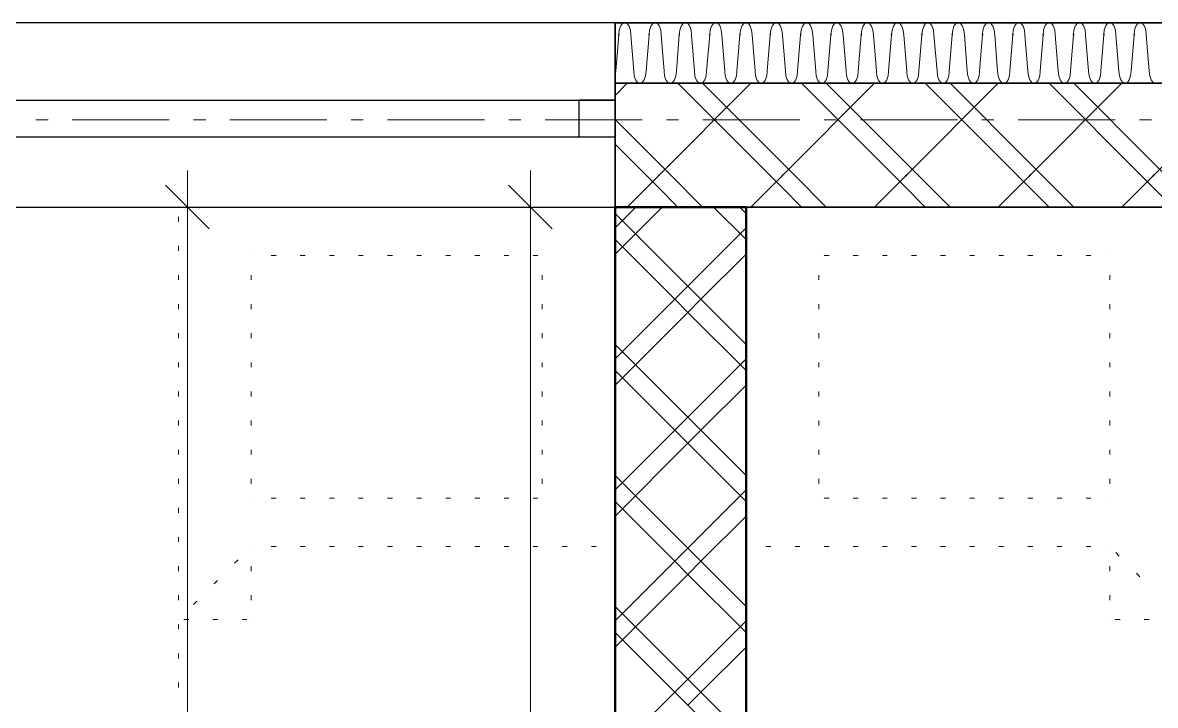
# Model space of a CAD drawing. Header units: millimetres. Extents: x 0 to 594, y 0 to 420.
# Drawn here: x 484.32 to 508.26, y 329.67 to 344.09 of the extents above; entities that cross this region are included whole.
import ezdxf

# ---------------------------------------------------------------- set-up
doc = ezdxf.new("R2010")
doc.units = ezdxf.units.MM
doc.header["$LTSCALE"] = 8
for name, color, linetype in [('PDF_Koty delkove', 7, 'Continuous'), ('PDF_Nabytek', 7, 'Continuous'), ('PDF_Okna', 7, 'Continuous'), ('PDF_Osy hlavni', 7, 'Continuous'), ('PDF_Steny akusticke', 7, 'Continuous'), ('PDF_Steny sendvic', 7, 'Continuous')]:
    doc.layers.add(name, color=color, linetype=linetype)

msp = doc.modelspace()

# ---------------------------------------------------------------- linework, layer by layer
at = {"layer": 'PDF_Koty delkove', "lineweight": 18}
for points in [[(487.803, 340.194), (487.803, 340.963)], [(495.052, 340.963), (495.052, 340.194), (495.052, 284.538), (495.052, 281.77), (495.052, 260.604), (495.052, 258.451), (495.052, 257.683)], [(488.264, 339.733), (487.341, 340.656)], [(495.514, 339.733), (494.591, 340.656)], [(488.571, 340.194), (487.803, 340.194), (487.034, 340.194)], [(487.803, 253.839), (487.803, 258.451), (487.803, 260.604), (487.803, 283.051), (487.803, 284.537), (487.803, 298.375), (487.803, 340.194)], [(495.821, 340.194), (495.052, 340.194), (494.284, 340.194)]]:
    msp.add_lwpolyline(points, dxfattribs=at)
at = {"layer": 'PDF_Nabytek', "lineweight": 13}
for points in [[(487.615, 340.194), (487.615, 340.194)], [(487.615, 340.194), (487.615, 340.194)], [(487.831, 340.194), (487.729, 340.194)], [(488.446, 340.194), (488.344, 340.194)], [(489.061, 340.194), (488.959, 340.194)], [(489.676, 340.194), (489.574, 340.194)], [(490.291, 340.194), (490.189, 340.194)], [(490.906, 340.194), (490.804, 340.194)], [(491.521, 340.194), (491.419, 340.194)], [(492.136, 340.194), (492.034, 340.194)], [(492.751, 340.194), (492.649, 340.194)], [(493.366, 340.194), (493.264, 340.194)], [(493.981, 340.194), (493.879, 340.194)], [(494.596, 340.194), (494.494, 340.194)], [(495.211, 340.194), (495.109, 340.194)], [(495.826, 340.194), (495.724, 340.194)], [(496.441, 340.194), (496.339, 340.194)], [(496.84, 340.194), (496.84, 340.194)], [(496.84, 340.194), (496.84, 340.194)], [(499.608, 340.194), (499.608, 340.194)], [(499.608, 340.194), (499.608, 340.194)], [(500.131, 340.194), (500.028, 340.194)], [(500.746, 340.194), (500.643, 340.194)], [(501.361, 340.194), (501.258, 340.194)], [(501.976, 340.194), (501.873, 340.194)], [(502.591, 340.194), (502.488, 340.194)], [(503.206, 340.194), (503.103, 340.194)], [(503.821, 340.194), (503.718, 340.194)], [(504.436, 340.194), (504.333, 340.194)], [(505.051, 340.194), (504.948, 340.194)], [(505.666, 340.194), (505.563, 340.194)], [(506.281, 340.194), (506.178, 340.194)], [(506.896, 340.194), (506.793, 340.194)], [(507.511, 340.194), (507.408, 340.194)], [(508.126, 340.194), (508.023, 340.194)], [(487.615, 339.885), (487.615, 339.987)], [(496.84, 339.885), (496.84, 339.987)], [(499.608, 339.885), (499.608, 339.987)], [(487.615, 339.27), (487.615, 339.372)], [(496.84, 339.27), (496.84, 339.372)], [(499.608, 339.27), (499.608, 339.372)], [(489.153, 339.169), (489.153, 339.169)], [(489.153, 339.169), (489.153, 339.169)], [(489.676, 339.169), (489.574, 339.169)], [(490.291, 339.169), (490.189, 339.169)], [(490.906, 339.169), (490.804, 339.169)], [(491.521, 339.169), (491.419, 339.169)], [(492.136, 339.169), (492.034, 339.169)], [(492.751, 339.169), (492.649, 339.169)], [(493.366, 339.169), (493.264, 339.169)], [(493.981, 339.169), (493.879, 339.169)], [(494.596, 339.169), (494.494, 339.169)], [(495.211, 339.169), (495.109, 339.169)], [(495.303, 339.169), (495.303, 339.169)], [(495.303, 339.169), (495.303, 339.169)], [(501.145, 339.169), (501.145, 339.169)], [(501.145, 339.169), (501.145, 339.169)], [(501.361, 339.169), (501.258, 339.169)], [(501.976, 339.169), (501.873, 339.169)], [(502.591, 339.169), (502.488, 339.169)], [(503.206, 339.169), (503.103, 339.169)], [(503.821, 339.169), (503.718, 339.169)], [(504.436, 339.169), (504.333, 339.169)], [(505.051, 339.169), (504.948, 339.169)], [(505.666, 339.169), (505.563, 339.169)], [(506.281, 339.169), (506.178, 339.169)], [(506.896, 339.169), (506.793, 339.169)], [(507.295, 339.169), (507.295, 339.169)], [(507.295, 339.169), (507.295, 339.169)], [(487.615, 338.655), (487.615, 338.757)], [(489.153, 338.655), (489.153, 338.757)], [(495.303, 338.655), (495.303, 338.757)], [(496.84, 338.655), (496.84, 338.757)], [(499.608, 338.655), (499.608, 338.757)], [(501.145, 338.655), (501.145, 338.757)], [(507.295, 338.655), (507.295, 338.757)], [(487.615, 338.04), (487.615, 338.142)], [(489.153, 338.04), (489.153, 338.142)], [(495.303, 338.04), (495.303, 338.142)], [(496.84, 338.04), (496.84, 338.142)], [(499.608, 338.04), (499.608, 338.142)], [(501.145, 338.04), (501.145, 338.142)], [(507.295, 338.04), (507.295, 338.142)], [(487.615, 337.425), (487.615, 337.527)], [(489.153, 337.425), (489.153, 337.527)], [(495.303, 337.425), (495.303, 337.527)], [(496.84, 337.425), (496.84, 337.527)], [(499.608, 337.425), (499.608, 337.527)], [(501.145, 337.425), (501.145, 337.527)], [(507.295, 337.425), (507.295, 337.527)], [(487.615, 336.81), (487.615, 336.912)], [(489.153, 336.81), (489.153, 336.912)], [(495.303, 336.81), (495.303, 336.912)], [(496.84, 336.81), (496.84, 336.912)], [(499.608, 336.81), (499.608, 336.912)], [(501.145, 336.81), (501.145, 336.912)], [(507.295, 336.81), (507.295, 336.912)], [(487.615, 336.195), (487.615, 336.297)], [(489.153, 336.195), (489.153, 336.297)], [(495.303, 336.195), (495.303, 336.297)], [(496.84, 336.195), (496.84, 336.297)], [(499.608, 336.195), (499.608, 336.297)], [(501.145, 336.195), (501.145, 336.297)], [(507.295, 336.195), (507.295, 336.297)], [(487.615, 335.58), (487.615, 335.682)], [(489.153, 335.58), (489.153, 335.682)], [(495.303, 335.58), (495.303, 335.682)], [(496.84, 335.58), (496.84, 335.682)], [(499.608, 335.58), (499.608, 335.682)], [(501.145, 335.58), (501.145, 335.682)], [(507.295, 335.58), (507.295, 335.682)], [(487.615, 334.965), (487.615, 335.067)], [(489.153, 334.965), (489.153, 335.067)], [(495.303, 334.965), (495.303, 335.067)], [(496.84, 334.965), (496.84, 335.067)], [(499.608, 334.965), (499.608, 335.067)], [(501.145, 334.965), (501.145, 335.067)], [(507.295, 334.965), (507.295, 335.067)], [(487.615, 334.35), (487.615, 334.452)], [(489.153, 334.35), (489.153, 334.452)], [(495.303, 334.35), (495.303, 334.452)], [(496.84, 334.35), (496.84, 334.452)], [(499.608, 334.35), (499.608, 334.452)], [(501.145, 334.35), (501.145, 334.452)], [(507.295, 334.35), (507.295, 334.452)], [(489.153, 334.045), (489.153, 334.045)], [(489.153, 334.045), (489.153, 334.045)], [(489.676, 334.045), (489.574, 334.045)], [(490.291, 334.045), (490.189, 334.045)], [(490.906, 334.045), (490.804, 334.045)], [(491.521, 334.045), (491.419, 334.045)], [(492.136, 334.045), (492.034, 334.045)], [(492.751, 334.045), (492.649, 334.045)], [(493.366, 334.045), (493.264, 334.045)], [(493.981, 334.045), (493.879, 334.045)], [(494.596, 334.045), (494.494, 334.045)], [(495.211, 334.045), (495.109, 334.045)], [(495.303, 334.045), (495.303, 334.045)], [(495.303, 334.045), (495.303, 334.045)], [(501.145, 334.045), (501.145, 334.045)], [(501.145, 334.045), (501.145, 334.045)], [(501.361, 334.045), (501.258, 334.045)], [(501.976, 334.045), (501.873, 334.045)], [(502.591, 334.045), (502.488, 334.045)], [(503.206, 334.045), (503.103, 334.045)], [(503.821, 334.045), (503.718, 334.045)], [(504.436, 334.045), (504.333, 334.045)], [(505.051, 334.045), (504.948, 334.045)], [(505.666, 334.045), (505.563, 334.045)], [(506.281, 334.045), (506.178, 334.045)], [(506.896, 334.045), (506.793, 334.045)], [(507.295, 334.045), (507.295, 334.045)], [(507.295, 334.045), (507.295, 334.045)], [(487.615, 333.735), (487.615, 333.837)], [(496.84, 333.735), (496.84, 333.837)], [(499.608, 333.735), (499.608, 333.837)], [(487.615, 333.12), (487.615, 333.222)], [(496.84, 333.12), (496.84, 333.222)], [(499.608, 333.12), (499.608, 333.222)], [(489.153, 333.02), (489.153, 333.02)], [(489.153, 333.02), (489.153, 333.02)], [(489.153, 333.02), (489.153, 333.02)], [(489.676, 333.02), (489.574, 333.02)], [(490.291, 333.02), (490.189, 333.02)], [(490.906, 333.02), (490.804, 333.02)], [(491.521, 333.02), (491.419, 333.02)], [(492.136, 333.02), (492.034, 333.02)], [(492.751, 333.02), (492.649, 333.02)], [(493.366, 333.02), (493.264, 333.02)], [(493.981, 333.02), (493.879, 333.02)], [(494.596, 333.02), (494.494, 333.02)], [(495.211, 333.02), (495.109, 333.02)], [(495.826, 333.02), (495.724, 333.02)], [(496.441, 333.02), (496.339, 333.02)], [(496.84, 333.02), (496.84, 333.02)], [(499.608, 333.02), (499.608, 333.02)], [(500.131, 333.02), (500.028, 333.02)], [(500.746, 333.02), (500.643, 333.02)], [(501.361, 333.02), (501.258, 333.02)], [(501.976, 333.02), (501.873, 333.02)], [(502.591, 333.02), (502.488, 333.02)], [(503.206, 333.02), (503.103, 333.02)], [(503.821, 333.02), (503.718, 333.02)], [(504.436, 333.02), (504.333, 333.02)], [(505.051, 333.02), (504.948, 333.02)], [(505.666, 333.02), (505.563, 333.02)], [(506.281, 333.02), (506.178, 333.02)], [(506.896, 333.02), (506.793, 333.02)], [(507.295, 333.02), (507.295, 333.02)], [(507.295, 333.02), (507.295, 333.02)], [(507.295, 333.02), (507.295, 333.02)], [(488.801, 332.668), (488.874, 332.74)], [(507.493, 332.821), (507.421, 332.894)], [(487.615, 332.505), (487.615, 332.607)], [(489.153, 332.505), (489.153, 332.607)], [(496.84, 332.505), (496.84, 332.607)], [(499.608, 332.505), (499.608, 332.607)], [(507.295, 332.505), (507.295, 332.607)], [(507.928, 332.386), (507.856, 332.459)], [(488.366, 332.233), (488.439, 332.306)], [(487.615, 331.89), (487.615, 331.992)], [(489.153, 331.89), (489.153, 331.992)], [(496.84, 331.89), (496.84, 331.992)], [(499.608, 331.89), (499.608, 331.992)], [(507.295, 331.89), (507.295, 331.992)], [(487.931, 331.798), (488.004, 331.871)], [(487.615, 331.482), (487.615, 331.482)], [(487.615, 331.482), (487.615, 331.482)], [(487.831, 331.482), (487.729, 331.482)], [(488.446, 331.482), (488.344, 331.482)], [(489.061, 331.482), (488.959, 331.482)], [(489.153, 331.482), (489.153, 331.482)], [(489.153, 331.482), (489.153, 331.482)], [(507.295, 331.482), (507.295, 331.482)], [(507.295, 331.482), (507.295, 331.482)], [(507.511, 331.482), (507.408, 331.482)], [(508.126, 331.482), (508.023, 331.482)], [(487.615, 331.275), (487.615, 331.377)], [(496.84, 331.275), (496.84, 331.377)], [(499.608, 331.275), (499.608, 331.377)], [(487.615, 330.66), (487.615, 330.762)], [(496.84, 330.66), (496.84, 330.762)], [(499.608, 330.66), (499.608, 330.762)], [(487.615, 330.045), (487.615, 330.147)], [(496.84, 330.045), (496.84, 330.147)], [(499.608, 330.045), (499.608, 330.147)]]:
    msp.add_lwpolyline(points, dxfattribs=at)
at = {"layer": 'PDF_Okna', "lineweight": 25}
for points in [[(496.84, 344.089), (482.491, 344.089)], [(482.491, 342.449), (496.84, 342.449)], [(482.491, 341.681), (496.84, 341.681)], [(482.491, 340.194), (496.84, 340.194)]]:
    msp.add_lwpolyline(points, dxfattribs=at)
msp.add_lwpolyline([(496.84, 342.449), (496.072, 342.449), (496.072, 341.681), (496.84, 341.681)], close=True, dxfattribs=at)
at = {"layer": 'PDF_Osy hlavni', "lineweight": 18}
for points in [[(484.859, 342.039), (484.602, 342.039)], [(487.421, 342.039), (485.371, 342.039)], [(488.19, 342.039), (487.934, 342.039)], [(490.752, 342.039), (488.702, 342.039)], [(491.521, 342.039), (491.265, 342.039)], [(494.084, 342.039), (492.034, 342.039)], [(494.852, 342.039), (494.596, 342.039)], [(497.415, 342.039), (495.365, 342.039)], [(498.183, 342.039), (497.927, 342.039)], [(500.746, 342.039), (498.696, 342.039)], [(501.515, 342.039), (501.258, 342.039)], [(504.077, 342.039), (502.027, 342.039)], [(504.846, 342.039), (504.59, 342.039)], [(507.408, 342.039), (505.358, 342.039)], [(508.177, 342.039), (507.921, 342.039)]]:
    msp.add_lwpolyline(points, dxfattribs=at)
at = {"layer": 'PDF_Steny akusticke', "lineweight": 9}
for points in [[(496.84, 339.754), (497.281, 340.194)], [(496.84, 339.2), (497.834, 340.194)], [(499.608, 339.508), (498.921, 340.194)], [(499.608, 340.061), (499.474, 340.194)], [(498.378, 338.524), (496.84, 340.061)], [(498.378, 338.524), (499.608, 339.754)], [(498.101, 338.247), (496.84, 339.508)], [(498.654, 338.247), (499.608, 339.2)], [(498.101, 338.247), (498.378, 338.524)], [(498.378, 337.97), (498.654, 338.247), (498.378, 338.524)], [(496.84, 336.986), (498.101, 338.247)], [(499.608, 336.74), (498.378, 337.97), (498.101, 338.247)], [(499.608, 337.294), (498.654, 338.247)], [(496.84, 336.433), (498.378, 337.97)], [(498.378, 335.756), (496.84, 337.294)], [(498.378, 335.756), (499.608, 336.986)], [(498.101, 335.48), (496.84, 336.74)], [(498.654, 335.48), (499.608, 336.433)], [(498.101, 335.48), (498.378, 335.756)], [(498.654, 335.48), (498.378, 335.756)], [(496.84, 334.219), (498.101, 335.48)], [(499.608, 333.973), (498.378, 335.203), (498.101, 335.48)], [(498.378, 335.203), (498.654, 335.48)], [(499.608, 334.526), (498.654, 335.48)], [(496.84, 333.665), (498.378, 335.203)], [(498.378, 332.989), (496.84, 334.526)], [(498.378, 332.989), (499.608, 334.219)], [(498.101, 332.712), (496.84, 333.973)], [(498.654, 332.712), (499.608, 333.665)], [(498.101, 332.712), (498.378, 332.989)], [(498.654, 332.712), (498.378, 332.989)], [(496.84, 331.451), (498.101, 332.712)], [(498.378, 332.435), (498.101, 332.712)], [(498.378, 332.435), (498.654, 332.712)], [(499.608, 331.759), (498.654, 332.712)], [(496.84, 330.898), (498.378, 332.435)], [(499.608, 331.205), (498.378, 332.435)], [(498.378, 330.221), (496.84, 331.759)], [(498.654, 329.945), (498.378, 330.221), (499.608, 331.451)], [(498.101, 329.945), (496.84, 331.205)], [(498.654, 329.945), (499.608, 330.898)], [(498.101, 329.945), (498.378, 330.221)], [(496.84, 328.684), (498.101, 329.945)], [(499.608, 328.438), (498.378, 329.668), (498.101, 329.945)], [(498.378, 329.668), (498.654, 329.945)], [(499.608, 328.991), (498.654, 329.945)]]:
    msp.add_lwpolyline(points, dxfattribs=at)
at = {"layer": 'PDF_Steny akusticke', "lineweight": 50}
msp.add_lwpolyline([(499.608, 284.537), (499.608, 340.194), (496.84, 340.194), (496.84, 340.194), (496.84, 284.537)], dxfattribs=at)
at = {"layer": 'PDF_Steny sendvic', "lineweight": 35}
for points in [[(510.37, 344.089), (496.84, 344.089)], [(496.84, 342.808), (496.84, 344.089)], [(510.37, 342.808), (496.84, 342.808), (510.37, 342.808), (510.37, 342.449), (510.37, 341.681), (510.37, 340.194), (499.608, 340.194), (496.84, 340.194), (496.84, 341.681), (496.84, 342.449), (496.84, 342.808)]]:
    msp.add_lwpolyline(points, dxfattribs=at)
at = {"layer": 'PDF_Steny sendvic', "lineweight": 9}
for points in [[(497.045, 344.089), (496.996, 344.07), (496.954, 344.014), (496.927, 343.931), (496.917, 343.833)], [(497.173, 343.833), (497.163, 343.931), (497.136, 344.014), (497.094, 344.07), (497.045, 344.089)], [(497.686, 344.089), (497.637, 344.07), (497.595, 344.014), (497.567, 343.931), (497.558, 343.833)], [(497.814, 343.833), (497.804, 343.931), (497.776, 344.014), (497.735, 344.07), (497.686, 344.089)], [(498.326, 344.089), (498.277, 344.07), (498.236, 344.014), (498.208, 343.931), (498.198, 343.833)], [(498.454, 343.833), (498.445, 343.931), (498.417, 344.014), (498.375, 344.07), (498.326, 344.089)], [(498.967, 344.089), (498.918, 344.07), (498.876, 344.014), (498.849, 343.931), (498.839, 343.833)], [(499.095, 343.833), (499.085, 343.931), (499.058, 344.014), (499.016, 344.07), (498.967, 344.089)], [(499.608, 344.089), (499.559, 344.07), (499.517, 344.014), (499.489, 343.931), (499.479, 343.833)], [(499.736, 343.833), (499.726, 343.931), (499.698, 344.014), (499.657, 344.07), (499.608, 344.089)], [(500.248, 344.089), (500.199, 344.07), (500.158, 344.014), (500.13, 343.931), (500.12, 343.833)], [(500.376, 343.833), (500.367, 343.931), (500.339, 344.014), (500.297, 344.07), (500.248, 344.089)], [(500.889, 344.089), (500.84, 344.07), (500.798, 344.014), (500.77, 343.931), (500.761, 343.833)], [(501.017, 343.833), (501.007, 343.931), (500.979, 344.014), (500.938, 344.07), (500.889, 344.089)], [(501.529, 344.089), (501.48, 344.07), (501.439, 344.014), (501.411, 343.931), (501.401, 343.833)], [(501.658, 343.833), (501.648, 343.931), (501.62, 344.014), (501.578, 344.07), (501.529, 344.089)], [(502.17, 344.089), (502.121, 344.07), (502.079, 344.014), (502.052, 343.931), (502.042, 343.833)], [(502.298, 343.833), (502.288, 343.931), (502.261, 344.014), (502.219, 344.07), (502.17, 344.089)], [(502.811, 344.089), (502.762, 344.07), (502.72, 344.014), (502.692, 343.931), (502.683, 343.833)], [(502.939, 343.833), (502.929, 343.931), (502.901, 344.014), (502.86, 344.07), (502.811, 344.089)], [(503.451, 344.089), (503.402, 344.07), (503.361, 344.014), (503.333, 343.931), (503.323, 343.833)], [(503.579, 343.833), (503.57, 343.931), (503.542, 344.014), (503.5, 344.07), (503.451, 344.089)], [(504.092, 344.089), (504.043, 344.07), (504.001, 344.014), (503.974, 343.931), (503.964, 343.833)], [(504.21, 343.931), (504.182, 344.014), (504.141, 344.07), (504.092, 344.089)], [(504.22, 343.833), (504.21, 343.931)], [(504.733, 344.089), (504.683, 344.07), (504.642, 344.014), (504.614, 343.931), (504.604, 343.833)], [(504.861, 343.833), (504.851, 343.931), (504.823, 344.014), (504.782, 344.07), (504.733, 344.089)], [(505.373, 344.089), (505.324, 344.07), (505.283, 344.014), (505.255, 343.931), (505.245, 343.833)], [(505.501, 343.833), (505.491, 343.931), (505.464, 344.014), (505.422, 344.07), (505.373, 344.089)], [(506.014, 344.089), (505.965, 344.07), (505.923, 344.014), (505.895, 343.931), (505.886, 343.833)], [(506.142, 343.833), (506.132, 343.931), (506.104, 344.014), (506.063, 344.07), (506.014, 344.089)], [(506.654, 344.089), (506.605, 344.07), (506.564, 344.014), (506.536, 343.931), (506.526, 343.833)], [(506.782, 343.833), (506.773, 343.931), (506.745, 344.014), (506.703, 344.07), (506.654, 344.089)], [(507.246, 344.07), (507.204, 344.014), (507.177, 343.931), (507.167, 343.833)], [(507.295, 344.089), (507.246, 344.07)], [(507.423, 343.833), (507.413, 343.931), (507.386, 344.014), (507.344, 344.07), (507.295, 344.089)], [(508.064, 343.833), (508.054, 343.931), (508.026, 344.014), (507.985, 344.07), (507.936, 344.089), (507.887, 344.07), (507.845, 344.014), (507.817, 343.931), (507.807, 343.833)], [(496.854, 343.064), (496.917, 343.833)], [(497.173, 343.833), (497.237, 343.064)], [(497.494, 343.064), (497.558, 343.833)], [(497.814, 343.833), (497.877, 343.064)], [(498.135, 343.064), (498.198, 343.833)], [(498.454, 343.833), (498.518, 343.064)], [(498.775, 343.064), (498.839, 343.833)], [(499.095, 343.833), (499.158, 343.064)], [(499.416, 343.064), (499.479, 343.833)], [(499.736, 343.833), (499.799, 343.064)], [(500.057, 343.064), (500.12, 343.833)], [(500.376, 343.833), (500.44, 343.064)], [(500.697, 343.064), (500.761, 343.833)], [(501.017, 343.833), (501.08, 343.064)], [(501.338, 343.064), (501.401, 343.833)], [(501.658, 343.833), (501.721, 343.064)], [(501.978, 343.064), (502.042, 343.833)], [(502.298, 343.833), (502.362, 343.064)], [(502.619, 343.064), (502.683, 343.833)], [(502.939, 343.833), (503.002, 343.064)], [(503.26, 343.064), (503.323, 343.833)], [(503.579, 343.833), (503.643, 343.064)], [(503.9, 343.064), (503.964, 343.833)], [(504.22, 343.833), (504.283, 343.064)], [(504.541, 343.064), (504.604, 343.833)], [(504.861, 343.833), (504.924, 343.064)], [(505.182, 343.064), (505.245, 343.833)], [(505.501, 343.833), (505.565, 343.064)], [(505.822, 343.064), (505.886, 343.833)], [(506.142, 343.833), (506.205, 343.064)], [(506.463, 343.064), (506.526, 343.833)], [(506.782, 343.833), (506.846, 343.064)], [(507.103, 343.064), (507.167, 343.833)], [(507.423, 343.833), (507.487, 343.064)], [(507.744, 343.064), (507.807, 343.833)], [(508.064, 343.833), (508.127, 343.064)], [(496.84, 342.956), (496.844, 342.966), (496.854, 343.064)], [(496.854, 343.064), (496.854, 343.064)], [(497.237, 343.064), (497.246, 342.966), (497.274, 342.882), (497.316, 342.827), (497.352, 342.808)], [(497.379, 342.808), (497.415, 342.827), (497.456, 342.882), (497.484, 342.966), (497.494, 343.064)], [(497.494, 343.064), (497.494, 343.064)], [(497.877, 343.064), (497.887, 342.966), (497.915, 342.882), (497.957, 342.827), (497.993, 342.808)], [(498.019, 342.808), (498.055, 342.827), (498.097, 342.882), (498.125, 342.966), (498.135, 343.064)], [(498.135, 343.064), (498.135, 343.064)], [(498.518, 343.064), (498.528, 342.966), (498.556, 342.882), (498.597, 342.827), (498.633, 342.808)], [(498.66, 342.808), (498.696, 342.827), (498.738, 342.882), (498.766, 342.966), (498.775, 343.064)], [(498.775, 343.064), (498.775, 343.064)], [(499.158, 343.064), (499.168, 342.966), (499.196, 342.882), (499.238, 342.827), (499.274, 342.808)], [(499.301, 342.808), (499.337, 342.827), (499.378, 342.882), (499.406, 342.966), (499.416, 343.064)], [(499.416, 343.064), (499.416, 343.064)], [(499.799, 343.064), (499.809, 342.966), (499.837, 342.882), (499.879, 342.827), (499.914, 342.808)], [(499.941, 342.808), (499.977, 342.827), (500.019, 342.882), (500.047, 342.966), (500.057, 343.064)], [(500.057, 343.064), (500.057, 343.064)], [(500.44, 343.064), (500.45, 342.966), (500.477, 342.882), (500.519, 342.827), (500.555, 342.808)], [(500.582, 342.808), (500.618, 342.827), (500.66, 342.882), (500.687, 342.966), (500.697, 343.064)], [(500.697, 343.064), (500.697, 343.064)], [(501.08, 343.064), (501.09, 342.966), (501.118, 342.882)], [(501.223, 342.808), (501.258, 342.827), (501.3, 342.882), (501.328, 342.966), (501.338, 343.064)], [(501.338, 343.064), (501.338, 343.064)], [(501.721, 343.064), (501.731, 342.966), (501.759, 342.882), (501.8, 342.827), (501.836, 342.808)], [(501.863, 342.808), (501.899, 342.827), (501.941, 342.882), (501.969, 342.966), (501.978, 343.064)], [(501.978, 343.064), (501.978, 343.064)], [(502.362, 343.064), (502.371, 342.966), (502.399, 342.882), (502.441, 342.827), (502.477, 342.808)], [(502.504, 342.808), (502.54, 342.827), (502.581, 342.882), (502.609, 342.966), (502.619, 343.064)], [(502.619, 343.064), (502.619, 343.064)], [(503.002, 343.064), (503.012, 342.966), (503.04, 342.882), (503.082, 342.827), (503.117, 342.808)], [(503.144, 342.808), (503.18, 342.827), (503.222, 342.882), (503.25, 342.966), (503.26, 343.064)], [(503.26, 343.064), (503.26, 343.064)], [(503.643, 343.064), (503.653, 342.966), (503.681, 342.882), (503.722, 342.827), (503.758, 342.808)], [(503.821, 342.827), (503.863, 342.882), (503.891, 342.966), (503.9, 343.064)], [(503.9, 343.064), (503.9, 343.064)], [(504.283, 343.064), (504.293, 342.966), (504.321, 342.882), (504.363, 342.827), (504.399, 342.808)], [(504.426, 342.808), (504.461, 342.827), (504.503, 342.882), (504.531, 342.966), (504.541, 343.064)], [(504.541, 343.064), (504.541, 343.064)], [(504.924, 343.064), (504.934, 342.966), (504.962, 342.882), (505.004, 342.827), (505.039, 342.808)], [(505.066, 342.808), (505.102, 342.827), (505.144, 342.882), (505.172, 342.966), (505.182, 343.064)], [(505.182, 343.064), (505.182, 343.064)], [(505.565, 343.064), (505.574, 342.966), (505.602, 342.882), (505.644, 342.827), (505.68, 342.808)], [(505.707, 342.808), (505.743, 342.827), (505.784, 342.882), (505.812, 342.966), (505.822, 343.064)], [(505.822, 343.064), (505.822, 343.064)], [(506.205, 343.064), (506.215, 342.966), (506.243, 342.882), (506.285, 342.827), (506.321, 342.808)], [(506.348, 342.808), (506.383, 342.827), (506.425, 342.882), (506.453, 342.966), (506.463, 343.064)], [(506.463, 343.064), (506.463, 343.064)], [(506.846, 343.064), (506.856, 342.966), (506.884, 342.882), (506.925, 342.827), (506.961, 342.808)], [(506.988, 342.808), (507.024, 342.827), (507.066, 342.882), (507.094, 342.966), (507.103, 343.064)], [(507.103, 343.064), (507.103, 343.064)], [(507.487, 343.064), (507.496, 342.966), (507.524, 342.882), (507.566, 342.827), (507.602, 342.808)], [(507.629, 342.808), (507.665, 342.827), (507.706, 342.882), (507.734, 342.966), (507.744, 343.064)], [(507.744, 343.064), (507.744, 343.064)], [(508.127, 343.064), (508.137, 342.966), (508.165, 342.882), (508.207, 342.827), (508.242, 342.808)], [(496.84, 342.552), (497.096, 342.808)], [(497.096, 340.194), (497.763, 340.861), (499.71, 342.808)], [(500.115, 340.861), (498.167, 342.808)], [(501.304, 340.194), (500.638, 340.861), (500.376, 341.122), (498.69, 342.808)], [(499.71, 340.194), (500.376, 340.861), (502.324, 342.808)], [(503.395, 340.194), (502.99, 340.599), (502.729, 340.861), (500.781, 342.808)], [(501.118, 342.882), (501.16, 342.827), (501.196, 342.808)], [(503.918, 340.194), (503.251, 340.861), (502.99, 341.122), (501.304, 342.808)], [(502.324, 340.194), (502.99, 340.861), (504.938, 342.808)], [(506.009, 340.194), (505.604, 340.599), (505.342, 340.861), (503.395, 342.808)], [(503.785, 342.808), (503.821, 342.827)], [(506.531, 340.194), (505.865, 340.861), (505.604, 341.122), (503.918, 342.808)], [(504.938, 340.194), (505.604, 340.861), (507.551, 342.808)], [(508.622, 340.194), (508.217, 340.599), (507.956, 340.861), (506.009, 342.808)], [(509.145, 340.194), (508.479, 340.861), (508.217, 341.122), (506.531, 342.808)], [(507.551, 340.194), (508.217, 340.861), (510.165, 342.808)], [(498.69, 340.194), (498.024, 340.861), (497.763, 341.122), (496.84, 342.044)], [(497.501, 340.861), (496.84, 341.522)], [(497.763, 340.599), (497.501, 340.861)], [(500.781, 340.194), (500.376, 340.599), (500.115, 340.861)], [(498.167, 340.194), (497.763, 340.599)]]:
    msp.add_lwpolyline(points, dxfattribs=at)
at = {"layer": 'PDF_Steny sendvic', "lineweight": 9, "transparency": 33554559}
for points in [[(496.917, 343.81), (496.894, 343.833), (496.94, 343.833), (496.917, 343.856)], [(497.558, 343.81), (497.535, 343.833), (497.581, 343.833), (497.558, 343.856)], [(498.198, 343.81), (498.175, 343.833), (498.221, 343.833), (498.198, 343.856)], [(498.839, 343.81), (498.816, 343.833), (498.862, 343.833), (498.839, 343.856)], [(499.479, 343.81), (499.456, 343.833), (499.502, 343.833), (499.479, 343.856)], [(500.12, 343.81), (500.097, 343.833), (500.143, 343.833), (500.12, 343.856)], [(500.761, 343.81), (500.738, 343.833), (500.784, 343.833), (500.761, 343.856)], [(501.401, 343.81), (501.378, 343.833), (501.424, 343.833), (501.401, 343.856)], [(502.042, 343.81), (502.019, 343.833), (502.065, 343.833), (502.042, 343.856)], [(502.683, 343.81), (502.659, 343.833), (502.706, 343.833), (502.683, 343.856)], [(503.323, 343.81), (503.3, 343.833), (503.346, 343.833), (503.323, 343.856)], [(503.964, 343.81), (503.941, 343.833), (503.987, 343.833), (503.964, 343.856)], [(504.604, 343.81), (504.581, 343.833), (504.627, 343.833), (504.604, 343.856)], [(505.245, 343.81), (505.222, 343.833), (505.268, 343.833), (505.245, 343.856)], [(505.886, 343.81), (505.863, 343.833), (505.909, 343.833), (505.886, 343.856)], [(506.526, 343.81), (506.503, 343.833), (506.549, 343.833), (506.526, 343.856)], [(507.167, 343.81), (507.144, 343.833), (507.19, 343.833), (507.167, 343.856)], [(507.807, 343.81), (507.784, 343.833), (507.831, 343.833), (507.807, 343.856)], [(497.763, 340.838), (497.74, 340.861), (497.786, 340.861), (497.763, 340.884)], [(500.376, 340.838), (500.353, 340.861), (500.399, 340.861), (500.376, 340.884)], [(502.99, 340.838), (502.967, 340.861), (503.013, 340.861), (502.99, 340.884)], [(505.604, 340.838), (505.581, 340.861), (505.627, 340.861), (505.604, 340.884)], [(508.217, 340.838), (508.194, 340.861), (508.241, 340.861), (508.217, 340.884)]]:
    msp.add_solid(points, dxfattribs=at)

doc.saveas('drawing.dxf')
